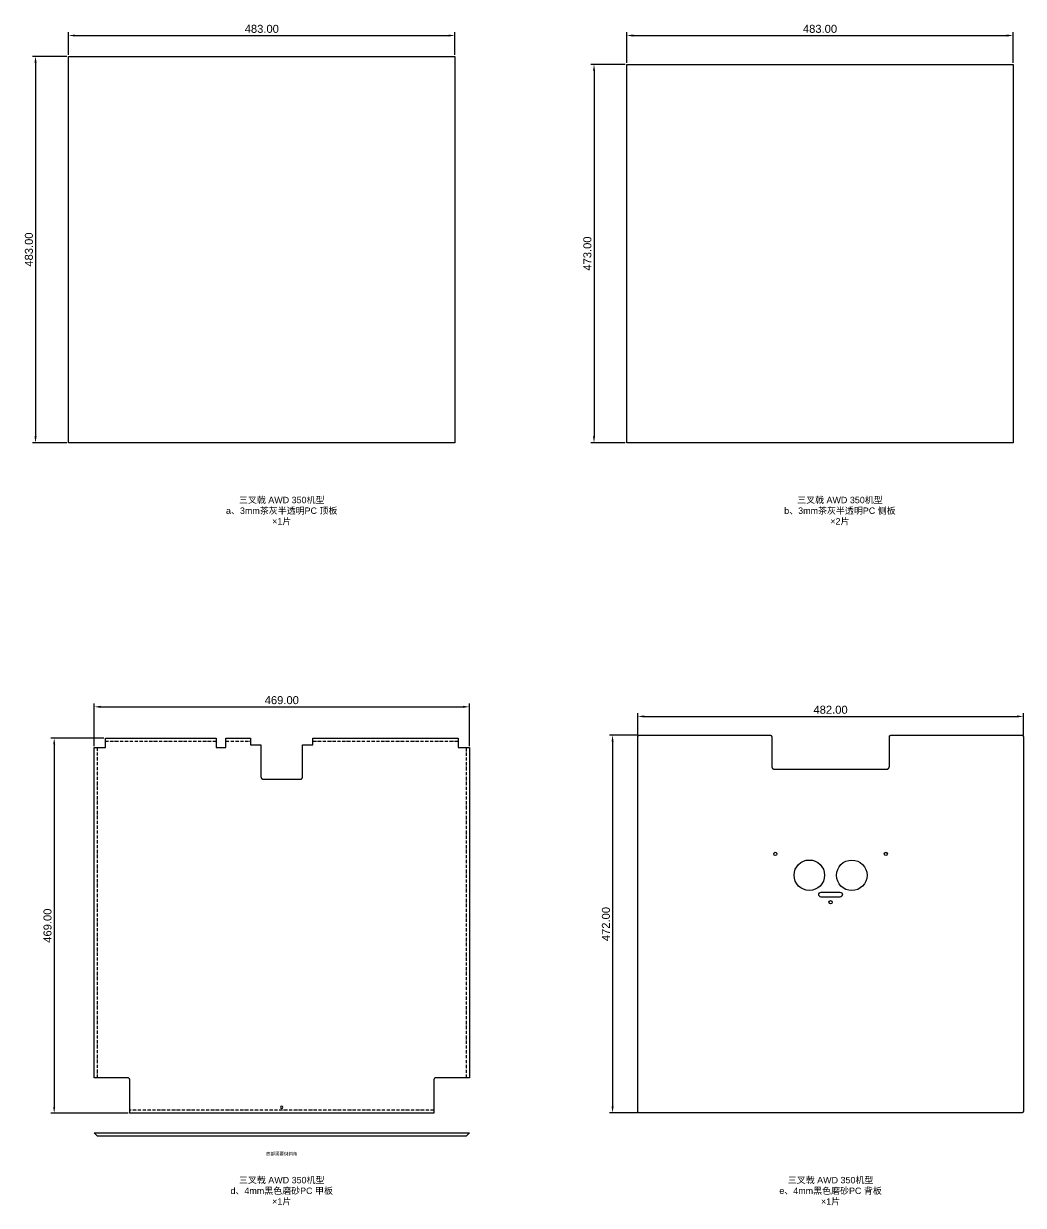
# Model space of a CAD drawing. Header units: millimetres. Extents: x 1352 to 3323, y -995 to 482.
# Drawn here: x 1352 to 2602, y -995 to 482 of the extents above; entities that cross this region are included whole.
import ezdxf

# ---------------------------------------------------------------- set-up
doc = ezdxf.new("R2010")
doc.units = ezdxf.units.MM
doc.header["$MEASUREMENT"] = 0
doc.linetypes.add('DashDot', pattern=[6, 4, -1, 0, -1])
doc.layers.add('¶þ¡¢Ãæ°å²¿·Ö$1.PC Ãæ°å²¿·Ö', color=7, linetype='Continuous')
doc.styles.add('Arial Regular', font='')
doc.styles.get('Arial Regular').set_extended_font_data('Arial')
doc.dimstyles.new('Ä¬ÈÏÖµ', dxfattribs={"dimscale": 4, "dimtxt": 2.5, "dimasz": 2, "dimexe": 1, "dimexo": 0.5, "dimgap": 0.8, "dimtad": 1, "dimtoh": 1, "dimzin": 1, "dimdsep": 46, "dimtxsty": 'Arial Regular', "dimcen": 0.5, "dimadec": 1, "dimazin": 1, "dimtfac": 1, "dimtdec": 4, "dimtix": 1, "dimtofl": 0, "dimtmove": 1, "dimatfit": 3, "dimfxl": 0, "dimtolj": 1, "dimtzin": 1, "dimarcsym": 0})

# ---------------------------------------------------------------- blocks, each defined once
blk = doc.blocks.new('*D1')
at = {"layer": 'Defpoints', "color": 0}
for p in [(1891.2, 467.5), (1408.2, 441.5), (1891.2, 441.5)]:
    blk.add_point(p, dxfattribs=at)
at = {"layer": '¶þ¡¢Ãæ°å²¿·Ö$1.PC Ãæ°å²¿·Ö', "color": 0, "lineweight": -2}
for p, q in [((1408.2, 443.5), (1408.2, 471.5)), ((1416.2, 467.5), (1883.2, 467.5)), ((1891.2, 443.5), (1891.2, 471.5))]:
    blk.add_line(p, q, dxfattribs=at)
at = {"layer": '¶þ¡¢Ãæ°å²¿·Ö$1.PC Ãæ°å²¿·Ö', "color": 0}
for points in [[(1416.2, 468.8), (1416.2, 466.2), (1408.2, 467.5)], [(1883.2, 466.2), (1883.2, 468.8), (1891.2, 467.5)]]:
    blk.add_solid(points, dxfattribs=at)
at = {"layer": '¶þ¡¢Ãæ°å²¿·Ö$1.PC Ãæ°å²¿·Ö', "color": 0, "insert": (1649.7, 475.8), "char_height": 10, "attachment_point": 5, "style": 'Arial Regular'}
blk.add_mtext('\\A1;483.00', dxfattribs=at)
blk = doc.blocks.new('*D2')
at = {"layer": 'Defpoints', "color": 0}
for p in [(1408.2, 441.5), (1366.9, -41.5), (1408.2, -41.5)]:
    blk.add_point(p, dxfattribs=at)
at = {"layer": '¶þ¡¢Ãæ°å²¿·Ö$1.PC Ãæ°å²¿·Ö', "color": 0, "lineweight": -2}
for p, q in [((1406.2, 441.5), (1362.9, 441.5)), ((1366.9, 433.5), (1366.9, -33.5)), ((1406.2, -41.5), (1362.9, -41.5))]:
    blk.add_line(p, q, dxfattribs=at)
at = {"layer": '¶þ¡¢Ãæ°å²¿·Ö$1.PC Ãæ°å²¿·Ö', "color": 0}
for points in [[(1368.2, 433.5), (1365.5, 433.5), (1366.9, 441.5)], [(1365.5, -33.5), (1368.2, -33.5), (1366.9, -41.5)]]:
    blk.add_solid(points, dxfattribs=at)
at = {"layer": '¶þ¡¢Ãæ°å²¿·Ö$1.PC Ãæ°å²¿·Ö', "color": 0, "insert": (1358.6, 200), "char_height": 10, "attachment_point": 5, "rotation": 90, "style": 'Arial Regular'}
blk.add_mtext('\\A1;483.00', dxfattribs=at)
blk = doc.blocks.new('*D3')
at = {"layer": 'Defpoints', "color": 0}
for p in [(2106, 431.5), (2065, -41.5), (2106, -41.5)]:
    blk.add_point(p, dxfattribs=at)
at = {"layer": '¶þ¡¢Ãæ°å²¿·Ö$1.PC Ãæ°å²¿·Ö', "color": 0, "lineweight": -2}
for p, q in [((2104, 431.5), (2061, 431.5)), ((2065, 423.5), (2065, -33.5)), ((2104, -41.5), (2061, -41.5))]:
    blk.add_line(p, q, dxfattribs=at)
at = {"layer": '¶þ¡¢Ãæ°å²¿·Ö$1.PC Ãæ°å²¿·Ö', "color": 0}
for points in [[(2066.3, 423.5), (2063.7, 423.5), (2065, 431.5)], [(2063.7, -33.5), (2066.3, -33.5), (2065, -41.5)]]:
    blk.add_solid(points, dxfattribs=at)
at = {"layer": '¶þ¡¢Ãæ°å²¿·Ö$1.PC Ãæ°å²¿·Ö', "color": 0, "insert": (2056.7, 195), "char_height": 10, "attachment_point": 5, "rotation": 90, "style": 'Arial Regular'}
blk.add_mtext('\\A1;473.00', dxfattribs=at)
blk = doc.blocks.new('*D4')
at = {"layer": 'Defpoints', "color": 0}
for p in [(2589, 467.5), (2106, 431.5), (2589, 431.5)]:
    blk.add_point(p, dxfattribs=at)
at = {"layer": '¶þ¡¢Ãæ°å²¿·Ö$1.PC Ãæ°å²¿·Ö', "color": 0, "lineweight": -2}
for p, q in [((2106, 433.5), (2106, 471.5)), ((2114, 467.5), (2581, 467.5)), ((2589, 433.5), (2589, 471.5))]:
    blk.add_line(p, q, dxfattribs=at)
at = {"layer": '¶þ¡¢Ãæ°å²¿·Ö$1.PC Ãæ°å²¿·Ö', "color": 0}
for points in [[(2114, 468.8), (2114, 466.2), (2106, 467.5)], [(2581, 466.2), (2581, 468.8), (2589, 467.5)]]:
    blk.add_solid(points, dxfattribs=at)
at = {"layer": '¶þ¡¢Ãæ°å²¿·Ö$1.PC Ãæ°å²¿·Ö', "color": 0, "insert": (2347.5, 475.8), "char_height": 10, "attachment_point": 5, "style": 'Arial Regular'}
blk.add_mtext('\\A1;483.00', dxfattribs=at)
blk = doc.blocks.new('*D7')
at = {"layer": 'Defpoints', "color": 0}
for p in [(1454.2, -410.5), (1390.2, -879.5), (1484.7, -879.5)]:
    blk.add_point(p, dxfattribs=at)
at = {"layer": '¶þ¡¢Ãæ°å²¿·Ö$1.PC Ãæ°å²¿·Ö', "color": 0, "lineweight": -2}
for p, q in [((1452.2, -410.5), (1386.2, -410.5)), ((1390.2, -418.5), (1390.2, -871.5)), ((1482.7, -879.5), (1386.2, -879.5))]:
    blk.add_line(p, q, dxfattribs=at)
at = {"layer": '¶þ¡¢Ãæ°å²¿·Ö$1.PC Ãæ°å²¿·Ö', "color": 0}
for points in [[(1391.5, -418.5), (1388.9, -418.5), (1390.2, -410.5)], [(1388.9, -871.5), (1391.5, -871.5), (1390.2, -879.5)]]:
    blk.add_solid(points, dxfattribs=at)
at = {"layer": '¶þ¡¢Ãæ°å²¿·Ö$1.PC Ãæ°å²¿·Ö', "color": 0, "insert": (1381.9, -645), "char_height": 10, "attachment_point": 5, "rotation": 90, "style": 'Arial Regular'}
blk.add_mtext('\\A1;469.00', dxfattribs=at)
blk = doc.blocks.new('*D8')
at = {"layer": 'Defpoints', "color": 0}
for p in [(1909.2, -371.5), (1440.2, -422.5), (1909.2, -422.5)]:
    blk.add_point(p, dxfattribs=at)
at = {"layer": '¶þ¡¢Ãæ°å²¿·Ö$1.PC Ãæ°å²¿·Ö', "color": 0, "lineweight": -2}
for p, q in [((1440.2, -420.5), (1440.2, -367.5)), ((1909.2, -420.5), (1909.2, -367.5)), ((1448.2, -371.5), (1901.2, -371.5))]:
    blk.add_line(p, q, dxfattribs=at)
at = {"layer": '¶þ¡¢Ãæ°å²¿·Ö$1.PC Ãæ°å²¿·Ö', "color": 0}
for points in [[(1448.2, -370.2), (1448.2, -372.8), (1440.2, -371.5)], [(1901.2, -372.8), (1901.2, -370.2), (1909.2, -371.5)]]:
    blk.add_solid(points, dxfattribs=at)
at = {"layer": '¶þ¡¢Ãæ°å²¿·Ö$1.PC Ãæ°å²¿·Ö', "color": 0, "insert": (1674.7, -363.2), "char_height": 10, "attachment_point": 5, "style": 'Arial Regular'}
blk.add_mtext('\\A1;469.00', dxfattribs=at)
blk = doc.blocks.new('*D9')
at = {"layer": 'Defpoints', "color": 0}
for p in [(2121.7, -407), (2088.2, -879), (2121.7, -879)]:
    blk.add_point(p, dxfattribs=at)
at = {"layer": '¶þ¡¢Ãæ°å²¿·Ö$1.PC Ãæ°å²¿·Ö', "color": 0, "lineweight": -2}
for p, q in [((2119.7, -407), (2084.2, -407)), ((2088.2, -415), (2088.2, -871)), ((2119.7, -879), (2084.2, -879))]:
    blk.add_line(p, q, dxfattribs=at)
at = {"layer": '¶þ¡¢Ãæ°å²¿·Ö$1.PC Ãæ°å²¿·Ö', "color": 0}
for points in [[(2089.5, -415), (2086.9, -415), (2088.2, -407)], [(2086.9, -871), (2089.5, -871), (2088.2, -879)]]:
    blk.add_solid(points, dxfattribs=at)
at = {"layer": '¶þ¡¢Ãæ°å²¿·Ö$1.PC Ãæ°å²¿·Ö', "color": 0, "insert": (2079.9, -643), "char_height": 10, "attachment_point": 5, "rotation": 90, "style": 'Arial Regular'}
blk.add_mtext('\\A1;472.00', dxfattribs=at)
blk = doc.blocks.new('*D10')
at = {"layer": 'Defpoints', "color": 0}
for p in [(2601.7, -383.5), (2119.7, -409), (2601.7, -409)]:
    blk.add_point(p, dxfattribs=at)
at = {"layer": '¶þ¡¢Ãæ°å²¿·Ö$1.PC Ãæ°å²¿·Ö', "color": 0, "lineweight": -2}
for p, q in [((2119.7, -407), (2119.7, -379.5)), ((2127.7, -383.5), (2593.7, -383.5)), ((2601.7, -407), (2601.7, -379.5))]:
    blk.add_line(p, q, dxfattribs=at)
at = {"layer": '¶þ¡¢Ãæ°å²¿·Ö$1.PC Ãæ°å²¿·Ö', "color": 0}
for points in [[(2127.7, -382.2), (2127.7, -384.8), (2119.7, -383.5)], [(2593.7, -384.8), (2593.7, -382.2), (2601.7, -383.5)]]:
    blk.add_solid(points, dxfattribs=at)
at = {"layer": '¶þ¡¢Ãæ°å²¿·Ö$1.PC Ãæ°å²¿·Ö', "color": 0, "insert": (2360.7, -375.2), "char_height": 10, "attachment_point": 5, "style": 'Arial Regular'}
blk.add_mtext('\\A1;482.00', dxfattribs=at)

msp = doc.modelspace()

# ---------------------------------------------------------------- linework, layer by layer
at = {"layer": '¶þ¡¢Ãæ°å²¿·Ö$1.PC Ãæ°å²¿·Ö', "color": 5}
for p, q in [((1408.206, -41.5), (1408.206, 441.5)), ((1408.206, 441.5), (1891.206, 441.5)), ((1891.206, 441.5), (1891.206, -41.5)), ((2106.009, -41.5), (2106.009, 431.5)), ((2106.009, 431.5), (2589.009, 431.5)), ((2589.009, 431.5), (2589.009, -41.5)), ((1891.206, -41.5), (1408.206, -41.5)), ((2589.009, -41.5), (2106.009, -41.5)), ((1454.205, -422.5), (1454.205, -410.5)), ((1454.205, -410.5), (1592.705, -410.5)), ((1592.705, -410.5), (1592.705, -422.5)), ((1604.705, -422.5), (1604.705, -410.5)), ((1604.705, -410.5), (1635.705, -410.5)), ((1635.705, -410.5), (1635.705, -419)), ((1713.705, -419), (1713.705, -410.5)), ((1713.705, -410.5), (1895.205, -410.5)), ((1895.205, -410.5), (1895.205, -422.5)), ((2119.705, -409), (2119.707, -408.932)), ((2119.705, -877), (2119.705, -409)), ((2119.707, -408.932), (2119.71, -408.864)), ((2119.71, -408.864), (2119.716, -408.795)), ((2119.716, -408.795), (2119.724, -408.728)), ((2119.724, -408.728), (2119.735, -408.66)), ((2119.735, -408.66), (2119.747, -408.593)), ((2119.747, -408.593), (2119.762, -408.526)), ((2119.762, -408.526), (2119.78, -408.46)), ((2119.78, -408.46), (2119.799, -408.395)), ((2119.799, -408.395), (2119.821, -408.33)), ((2119.821, -408.33), (2119.845, -408.266)), ((2119.845, -408.266), (2119.871, -408.203)), ((2119.871, -408.203), (2119.899, -408.141)), ((2119.899, -408.141), (2119.93, -408.08)), ((2119.93, -408.08), (2119.962, -408.02)), ((2119.962, -408.02), (2119.997, -407.961)), ((2119.997, -407.961), (2120.033, -407.903)), ((2120.033, -407.903), (2120.072, -407.847)), ((2120.072, -407.847), (2120.112, -407.792)), ((2120.112, -407.792), (2120.154, -407.738)), ((2120.154, -407.738), (2120.198, -407.686)), ((2120.198, -407.686), (2120.244, -407.635)), ((2120.244, -407.635), (2120.291, -407.586)), ((2120.291, -407.586), (2120.34, -407.538)), ((2120.34, -407.538), (2120.391, -407.493)), ((2120.391, -407.493), (2120.443, -407.449)), ((2120.443, -407.449), (2120.497, -407.406)), ((2120.497, -407.406), (2120.552, -407.366)), ((2120.552, -407.366), (2120.609, -407.328)), ((2120.609, -407.328), (2120.666, -407.291)), ((2120.666, -407.291), (2120.725, -407.257)), ((2120.725, -407.257), (2120.785, -407.224)), ((2120.785, -407.224), (2120.847, -407.194)), ((2120.847, -407.194), (2120.909, -407.166)), ((2120.909, -407.166), (2120.972, -407.139)), ((2120.972, -407.139), (2121.036, -407.115)), ((2121.036, -407.115), (2121.1, -407.094)), ((2121.1, -407.094), (2121.166, -407.074)), ((2121.166, -407.074), (2121.232, -407.057)), ((2121.232, -407.057), (2121.299, -407.042)), ((2121.299, -407.042), (2121.366, -407.029)), ((2121.366, -407.029), (2121.433, -407.019)), ((2121.433, -407.019), (2121.501, -407.01)), ((2121.501, -407.01), (2121.569, -407.005)), ((2121.569, -407.005), (2121.637, -407.001)), ((2121.637, -407.001), (2121.705, -407)), ((2121.705, -407), (2285.183, -407)), ((2285.183, -407), (2285.251, -407.001)), ((2285.251, -407.001), (2285.319, -407.005)), ((2285.319, -407.005), (2285.387, -407.01)), ((2285.387, -407.01), (2285.455, -407.019)), ((2285.455, -407.019), (2285.522, -407.029)), ((2285.522, -407.029), (2285.589, -407.042)), ((2285.589, -407.042), (2285.656, -407.057)), ((2285.656, -407.057), (2285.722, -407.074)), ((2285.722, -407.074), (2285.788, -407.094)), ((2285.788, -407.094), (2285.852, -407.115)), ((2285.852, -407.115), (2285.916, -407.139)), ((2285.916, -407.139), (2285.979, -407.166)), ((2285.979, -407.166), (2286.041, -407.194)), ((2286.041, -407.194), (2286.103, -407.224)), ((2286.103, -407.224), (2286.163, -407.257)), ((2286.163, -407.257), (2286.222, -407.291)), ((2286.222, -407.291), (2286.279, -407.328)), ((2286.279, -407.328), (2286.336, -407.366)), ((2286.336, -407.366), (2286.391, -407.406)), ((2286.391, -407.406), (2286.445, -407.449)), ((2286.445, -407.449), (2286.497, -407.493)), ((2286.497, -407.493), (2286.548, -407.538)), ((2286.548, -407.538), (2286.597, -407.586)), ((2286.597, -407.586), (2286.644, -407.635)), ((2286.644, -407.635), (2286.69, -407.686)), ((2286.69, -407.686), (2286.734, -407.738)), ((2286.734, -407.738), (2286.776, -407.792)), ((2286.776, -407.792), (2286.816, -407.847)), ((2286.816, -407.847), (2286.855, -407.903)), ((2286.855, -407.903), (2286.891, -407.961)), ((2286.891, -407.961), (2286.926, -408.02)), ((2286.926, -408.02), (2286.958, -408.08)), ((2286.958, -408.08), (2286.989, -408.141)), ((2286.989, -408.141), (2287.017, -408.203)), ((2287.017, -408.203), (2287.043, -408.266)), ((2287.043, -408.266), (2287.067, -408.33)), ((2287.067, -408.33), (2287.089, -408.395)), ((2287.089, -408.395), (2287.108, -408.46)), ((2287.108, -408.46), (2287.126, -408.526)), ((2287.126, -408.526), (2287.141, -408.593)), ((2287.141, -408.593), (2287.153, -408.66)), ((2287.153, -408.66), (2287.164, -408.728)), ((2287.164, -408.728), (2287.172, -408.795)), ((2287.172, -408.795), (2287.178, -408.864)), ((2287.178, -408.864), (2287.181, -408.932)), ((2287.181, -408.932), (2287.183, -409)), ((2287.183, -409), (2287.183, -446)), ((2434.183, -409), (2434.184, -408.932)), ((2434.183, -446), (2434.183, -409)), ((2434.184, -408.932), (2434.187, -408.864)), ((2434.187, -408.864), (2434.193, -408.795)), ((2434.193, -408.795), (2434.201, -408.728)), ((2434.201, -408.728), (2434.212, -408.66)), ((2434.212, -408.66), (2434.224, -408.593)), ((2434.224, -408.593), (2434.239, -408.526)), ((2434.239, -408.526), (2434.257, -408.46)), ((2434.257, -408.46), (2434.276, -408.395)), ((2434.276, -408.395), (2434.298, -408.33)), ((2434.298, -408.33), (2434.322, -408.266)), ((2434.322, -408.266), (2434.348, -408.203)), ((2434.348, -408.203), (2434.376, -408.141)), ((2434.376, -408.141), (2434.407, -408.08)), ((2434.407, -408.08), (2434.439, -408.02)), ((2434.439, -408.02), (2434.474, -407.961)), ((2434.474, -407.961), (2434.51, -407.903)), ((2434.51, -407.903), (2434.549, -407.847)), ((2434.549, -407.847), (2434.589, -407.792)), ((2434.589, -407.792), (2434.631, -407.738)), ((2434.631, -407.738), (2434.675, -407.686)), ((2434.675, -407.686), (2434.721, -407.635)), ((2434.721, -407.635), (2434.768, -407.586)), ((2434.768, -407.586), (2434.817, -407.538)), ((2434.817, -407.538), (2434.868, -407.493)), ((2434.868, -407.493), (2434.92, -407.449)), ((2434.92, -407.449), (2434.974, -407.406)), ((2434.974, -407.406), (2435.029, -407.366)), ((2435.029, -407.366), (2435.086, -407.328)), ((2435.086, -407.328), (2435.143, -407.291)), ((2435.143, -407.291), (2435.202, -407.257)), ((2435.202, -407.257), (2435.262, -407.224)), ((2435.262, -407.224), (2435.324, -407.194)), ((2435.324, -407.194), (2435.386, -407.166)), ((2435.386, -407.166), (2435.449, -407.139)), ((2435.449, -407.139), (2435.513, -407.115)), ((2435.513, -407.115), (2435.577, -407.094)), ((2435.577, -407.094), (2435.643, -407.074)), ((2435.643, -407.074), (2435.709, -407.057)), ((2435.709, -407.057), (2435.776, -407.042)), ((2435.776, -407.042), (2435.843, -407.029)), ((2435.843, -407.029), (2435.91, -407.019)), ((2435.91, -407.019), (2435.978, -407.01)), ((2435.978, -407.01), (2436.046, -407.005)), ((2436.046, -407.005), (2436.114, -407.001)), ((2436.114, -407.001), (2436.183, -407)), ((2436.183, -407), (2599.705, -407)), ((2599.705, -407), (2599.774, -407.001)), ((2599.774, -407.001), (2599.842, -407.005)), ((2599.842, -407.005), (2599.91, -407.01)), ((2599.91, -407.01), (2599.978, -407.019)), ((2599.978, -407.019), (2600.045, -407.029)), ((2600.045, -407.029), (2600.112, -407.042)), ((2600.112, -407.042), (2600.179, -407.057)), ((2600.179, -407.057), (2600.245, -407.074)), ((2600.245, -407.074), (2600.31, -407.094)), ((2600.31, -407.094), (2600.375, -407.115)), ((2600.375, -407.115), (2600.439, -407.139)), ((2600.439, -407.139), (2600.502, -407.166)), ((2600.502, -407.166), (2600.564, -407.194)), ((2600.564, -407.194), (2600.626, -407.224)), ((2600.626, -407.224), (2600.686, -407.257)), ((2600.686, -407.257), (2600.745, -407.291)), ((2600.745, -407.291), (2600.802, -407.328)), ((2600.802, -407.328), (2600.859, -407.366)), ((2600.859, -407.366), (2600.914, -407.406)), ((2600.914, -407.406), (2600.968, -407.449)), ((2600.968, -407.449), (2601.02, -407.493)), ((2601.02, -407.493), (2601.071, -407.538)), ((2601.071, -407.538), (2601.12, -407.586)), ((2601.12, -407.586), (2601.167, -407.635)), ((2601.167, -407.635), (2601.213, -407.686)), ((2601.213, -407.686), (2601.257, -407.738)), ((2601.257, -407.738), (2601.299, -407.792)), ((2601.299, -407.792), (2601.339, -407.847)), ((2601.339, -407.847), (2601.378, -407.903)), ((2601.378, -407.903), (2601.414, -407.961)), ((2601.414, -407.961), (2601.449, -408.02)), ((2601.449, -408.02), (2601.481, -408.08)), ((2601.481, -408.08), (2601.512, -408.141)), ((2601.512, -408.141), (2601.54, -408.203)), ((2601.54, -408.203), (2601.566, -408.266)), ((2601.566, -408.266), (2601.59, -408.33)), ((2601.59, -408.33), (2601.612, -408.395)), ((2601.612, -408.395), (2601.631, -408.46)), ((2601.631, -408.46), (2601.649, -408.526)), ((2601.649, -408.526), (2601.664, -408.593)), ((2601.664, -408.593), (2601.676, -408.66)), ((2601.676, -408.66), (2601.687, -408.728)), ((2601.687, -408.728), (2601.695, -408.795)), ((2601.695, -408.795), (2601.701, -408.864)), ((2601.701, -408.864), (2601.704, -408.932)), ((2601.704, -408.932), (2601.705, -409)), ((2601.705, -409), (2601.705, -877)), ((1440.205, -835), (1440.205, -422.5)), ((1440.205, -422.5), (1454.205, -422.5)), ((1592.705, -422.5), (1604.705, -422.5)), ((1635.705, -419), (1648.705, -419)), ((1648.705, -419), (1648.705, -459)), ((1700.705, -459), (1700.705, -419)), ((1700.705, -419), (1713.705, -419)), ((1895.205, -422.5), (1909.205, -422.5)), ((1909.205, -422.5), (1909.205, -835)), ((2287.183, -446), (2287.185, -446.119)), ((2287.185, -446.119), (2287.191, -446.239)), ((2287.191, -446.239), (2287.201, -446.358)), ((2287.201, -446.358), (2287.215, -446.477)), ((2287.215, -446.477), (2287.233, -446.595)), ((2287.233, -446.595), (2287.256, -446.712)), ((2287.256, -446.712), (2287.282, -446.829)), ((2287.282, -446.829), (2287.312, -446.944)), ((2287.312, -446.944), (2287.347, -447.059)), ((2287.347, -447.059), (2287.385, -447.172)), ((2287.385, -447.172), (2287.427, -447.284)), ((2287.427, -447.284), (2287.472, -447.394)), ((2287.472, -447.394), (2287.522, -447.503)), ((2287.522, -447.503), (2287.575, -447.61)), ((2287.575, -447.61), (2287.632, -447.715)), ((2287.632, -447.715), (2287.692, -447.819)), ((2287.692, -447.819), (2287.756, -447.92)), ((2287.756, -447.92), (2287.823, -448.018)), ((2287.823, -448.018), (2287.894, -448.115)), ((2287.894, -448.115), (2287.968, -448.209)), ((2287.968, -448.209), (2288.045, -448.3)), ((2288.045, -448.3), (2288.125, -448.389)), ((2288.125, -448.389), (2288.208, -448.475)), ((2288.208, -448.475), (2288.294, -448.558)), ((2288.294, -448.558), (2288.382, -448.638)), ((2288.382, -448.638), (2288.474, -448.715)), ((2288.474, -448.715), (2288.568, -448.789)), ((2288.568, -448.789), (2288.664, -448.859)), ((2288.664, -448.859), (2288.763, -448.927)), ((2288.763, -448.927), (2288.864, -448.99)), ((2288.864, -448.99), (2288.967, -449.051)), ((2288.967, -449.051), (2289.072, -449.108)), ((2289.072, -449.108), (2289.179, -449.161)), ((2289.179, -449.161), (2289.288, -449.21)), ((2289.288, -449.21), (2289.399, -449.256)), ((2289.399, -449.256), (2289.51, -449.298)), ((2289.51, -449.298), (2289.624, -449.336)), ((2289.624, -449.336), (2289.738, -449.37)), ((2289.738, -449.37), (2289.854, -449.4)), ((2289.854, -449.4), (2289.97, -449.427)), ((2289.97, -449.427), (2290.088, -449.449)), ((2290.088, -449.449), (2290.206, -449.467)), ((2290.206, -449.467), (2290.325, -449.482)), ((2290.325, -449.482), (2290.444, -449.492)), ((2290.444, -449.492), (2290.563, -449.498)), ((2290.563, -449.498), (2290.683, -449.5)), ((2290.683, -449.5), (2430.683, -449.5)), ((2430.683, -449.5), (2430.802, -449.498)), ((2430.802, -449.498), (2430.921, -449.492)), ((2430.921, -449.492), (2431.04, -449.482)), ((2431.04, -449.482), (2431.159, -449.467)), ((2431.159, -449.467), (2431.277, -449.449)), ((2431.277, -449.449), (2431.395, -449.427)), ((2431.395, -449.427), (2431.511, -449.4)), ((2431.511, -449.4), (2431.627, -449.37)), ((2431.627, -449.37), (2431.741, -449.336)), ((2431.741, -449.336), (2431.855, -449.298)), ((2431.855, -449.298), (2431.967, -449.256)), ((2431.967, -449.256), (2432.077, -449.21)), ((2432.077, -449.21), (2432.186, -449.161)), ((2432.186, -449.161), (2432.293, -449.108)), ((2432.293, -449.108), (2432.398, -449.051)), ((2432.398, -449.051), (2432.501, -448.99)), ((2432.501, -448.99), (2432.602, -448.927)), ((2432.602, -448.927), (2432.701, -448.859)), ((2432.701, -448.859), (2432.797, -448.789)), ((2432.797, -448.789), (2432.891, -448.715)), ((2432.891, -448.715), (2432.983, -448.638)), ((2432.983, -448.638), (2433.071, -448.558)), ((2433.071, -448.558), (2433.157, -448.475)), ((2433.157, -448.475), (2433.24, -448.389)), ((2433.24, -448.389), (2433.321, -448.3)), ((2433.321, -448.3), (2433.398, -448.209)), ((2433.398, -448.209), (2433.471, -448.115)), ((2433.471, -448.115), (2433.542, -448.018)), ((2433.542, -448.018), (2433.609, -447.92)), ((2433.609, -447.92), (2433.673, -447.819)), ((2433.673, -447.819), (2433.733, -447.715)), ((2433.733, -447.715), (2433.79, -447.61)), ((2433.79, -447.61), (2433.843, -447.503)), ((2433.843, -447.503), (2433.893, -447.394)), ((2433.893, -447.394), (2433.938, -447.284)), ((2433.938, -447.284), (2433.98, -447.172)), ((2433.98, -447.172), (2434.019, -447.059)), ((2434.019, -447.059), (2434.053, -446.944)), ((2434.053, -446.944), (2434.083, -446.829)), ((2434.083, -446.829), (2434.109, -446.712)), ((2434.109, -446.712), (2434.132, -446.595)), ((2434.132, -446.595), (2434.15, -446.477)), ((2434.15, -446.477), (2434.164, -446.358)), ((2434.164, -446.358), (2434.174, -446.239)), ((2434.174, -446.239), (2434.18, -446.119)), ((2434.18, -446.119), (2434.183, -446)), ((1648.705, -459), (1648.707, -459.102)), ((1648.707, -459.102), (1648.712, -459.205)), ((1648.712, -459.205), (1648.721, -459.307)), ((1648.721, -459.307), (1648.733, -459.408)), ((1648.733, -459.408), (1648.749, -459.51)), ((1648.749, -459.51), (1648.768, -459.61)), ((1648.768, -459.61), (1648.791, -459.71)), ((1648.791, -459.71), (1648.817, -459.809)), ((1648.817, -459.809), (1648.846, -459.908)), ((1648.846, -459.908), (1648.879, -460.005)), ((1648.879, -460.005), (1648.915, -460.101)), ((1648.915, -460.101), (1648.954, -460.195)), ((1648.954, -460.195), (1648.996, -460.288)), ((1648.996, -460.288), (1649.042, -460.38)), ((1649.042, -460.38), (1649.09, -460.47)), ((1649.09, -460.47), (1649.142, -460.559)), ((1649.142, -460.559), (1649.197, -460.645)), ((1649.197, -460.645), (1649.255, -460.73)), ((1649.255, -460.73), (1649.315, -460.813)), ((1649.315, -460.813), (1649.378, -460.893)), ((1649.378, -460.893), (1649.444, -460.972)), ((1649.444, -460.972), (1649.513, -461.048)), ((1649.513, -461.048), (1649.584, -461.121)), ((1649.584, -461.121), (1649.658, -461.193)), ((1649.658, -461.193), (1649.734, -461.261)), ((1649.734, -461.261), (1649.812, -461.327)), ((1649.812, -461.327), (1649.893, -461.39)), ((1649.893, -461.39), (1649.975, -461.451)), ((1649.975, -461.451), (1650.06, -461.509)), ((1650.06, -461.509), (1650.147, -461.563)), ((1650.147, -461.563), (1650.235, -461.615)), ((1650.235, -461.615), (1650.325, -461.664)), ((1650.325, -461.664), (1650.417, -461.709)), ((1650.417, -461.709), (1650.51, -461.752)), ((1650.51, -461.752), (1650.605, -461.791)), ((1650.605, -461.791), (1650.701, -461.827)), ((1650.701, -461.827), (1650.798, -461.859)), ((1650.798, -461.859), (1650.896, -461.889)), ((1650.896, -461.889), (1650.995, -461.915)), ((1650.995, -461.915), (1651.095, -461.937)), ((1651.095, -461.937), (1651.196, -461.956)), ((1651.196, -461.956), (1651.297, -461.972)), ((1651.297, -461.972), (1651.399, -461.984)), ((1651.399, -461.984), (1651.501, -461.993)), ((1651.501, -461.993), (1651.603, -461.998)), ((1651.603, -461.998), (1651.705, -462)), ((1651.705, -462), (1697.705, -462)), ((1697.705, -462), (1697.808, -461.998)), ((1697.808, -461.998), (1697.91, -461.993)), ((1697.91, -461.993), (1698.012, -461.984)), ((1698.012, -461.984), (1698.114, -461.972)), ((1698.114, -461.972), (1698.215, -461.956)), ((1698.215, -461.956), (1698.316, -461.937)), ((1698.316, -461.937), (1698.416, -461.915)), ((1698.416, -461.915), (1698.515, -461.889)), ((1698.515, -461.889), (1698.613, -461.859)), ((1698.613, -461.859), (1698.71, -461.827)), ((1698.71, -461.827), (1698.806, -461.791)), ((1698.806, -461.791), (1698.901, -461.752)), ((1698.901, -461.752), (1698.994, -461.709)), ((1698.994, -461.709), (1699.086, -461.664)), ((1699.086, -461.664), (1699.176, -461.615)), ((1699.176, -461.615), (1699.264, -461.563)), ((1699.264, -461.563), (1699.351, -461.509)), ((1699.351, -461.509), (1699.436, -461.451)), ((1699.436, -461.451), (1699.518, -461.39)), ((1699.518, -461.39), (1699.599, -461.327)), ((1699.599, -461.327), (1699.677, -461.261)), ((1699.677, -461.261), (1699.753, -461.193)), ((1699.753, -461.193), (1699.827, -461.121)), ((1699.827, -461.121), (1699.898, -461.048)), ((1699.898, -461.048), (1699.967, -460.972)), ((1699.967, -460.972), (1700.033, -460.893)), ((1700.033, -460.893), (1700.096, -460.813)), ((1700.096, -460.813), (1700.156, -460.73)), ((1700.156, -460.73), (1700.214, -460.645)), ((1700.214, -460.645), (1700.269, -460.559)), ((1700.269, -460.559), (1700.32, -460.47)), ((1700.32, -460.47), (1700.369, -460.38)), ((1700.369, -460.38), (1700.415, -460.288)), ((1700.415, -460.288), (1700.457, -460.195)), ((1700.457, -460.195), (1700.496, -460.101)), ((1700.496, -460.101), (1700.532, -460.005)), ((1700.532, -460.005), (1700.565, -459.908)), ((1700.565, -459.908), (1700.594, -459.809)), ((1700.594, -459.809), (1700.62, -459.71)), ((1700.62, -459.71), (1700.643, -459.61)), ((1700.643, -459.61), (1700.662, -459.51)), ((1700.662, -459.51), (1700.678, -459.408)), ((1700.678, -459.408), (1700.69, -459.307)), ((1700.69, -459.307), (1700.698, -459.205)), ((1700.698, -459.205), (1700.704, -459.102)), ((1700.704, -459.102), (1700.705, -459)), ((2348.884, -603.201), (2372.481, -603.201)), ((2372.481, -609.201), (2348.884, -609.201)), ((1481.705, -835), (1440.205, -835)), ((1481.808, -835.002), (1481.705, -835)), ((1481.91, -835.007), (1481.808, -835.002)), ((1482.012, -835.016), (1481.91, -835.007)), ((1482.114, -835.028), (1482.012, -835.016)), ((1482.215, -835.044), (1482.114, -835.028)), ((1482.316, -835.063), (1482.215, -835.044)), ((1482.416, -835.085), (1482.316, -835.063)), ((1482.515, -835.111), (1482.416, -835.085)), ((1482.613, -835.141), (1482.515, -835.111)), ((1482.71, -835.173), (1482.613, -835.141)), ((1482.806, -835.209), (1482.71, -835.173)), ((1482.901, -835.248), (1482.806, -835.209)), ((1482.994, -835.291), (1482.901, -835.248)), ((1483.086, -835.336), (1482.994, -835.291)), ((1483.176, -835.385), (1483.086, -835.336)), ((1483.264, -835.437), (1483.176, -835.385)), ((1483.351, -835.491), (1483.264, -835.437)), ((1483.436, -835.549), (1483.351, -835.491)), ((1483.518, -835.61), (1483.436, -835.549)), ((1483.599, -835.673), (1483.518, -835.61)), ((1483.677, -835.739), (1483.599, -835.673)), ((1483.753, -835.807), (1483.677, -835.739)), ((1483.827, -835.879), (1483.753, -835.807)), ((1483.898, -835.952), (1483.827, -835.879)), ((1483.967, -836.028), (1483.898, -835.952)), ((1484.033, -836.107), (1483.967, -836.028)), ((1484.096, -836.187), (1484.033, -836.107)), ((1484.156, -836.27), (1484.096, -836.187)), ((1484.214, -836.355), (1484.156, -836.27)), ((1484.269, -836.441), (1484.214, -836.355)), ((1484.32, -836.53), (1484.269, -836.441)), ((1484.369, -836.62), (1484.32, -836.53)), ((1484.415, -836.712), (1484.369, -836.62)), ((1484.457, -836.805), (1484.415, -836.712)), ((1484.496, -836.899), (1484.457, -836.805)), ((1484.532, -836.995), (1484.496, -836.899)), ((1484.565, -837.092), (1484.532, -836.995)), ((1484.594, -837.191), (1484.565, -837.092)), ((1484.62, -837.29), (1484.594, -837.191)), ((1484.643, -837.39), (1484.62, -837.29)), ((1484.662, -837.49), (1484.643, -837.39)), ((1484.678, -837.592), (1484.662, -837.49)), ((1484.69, -837.693), (1484.678, -837.592)), ((1484.698, -837.795), (1484.69, -837.693)), ((1484.704, -837.898), (1484.698, -837.795)), ((1484.705, -838), (1484.704, -837.898)), ((1484.705, -879.5), (1484.705, -838)), ((1864.707, -837.898), (1864.705, -838)), ((1864.705, -838), (1864.705, -879.5)), ((1864.712, -837.795), (1864.707, -837.898)), ((1864.721, -837.693), (1864.712, -837.795)), ((1864.733, -837.592), (1864.721, -837.693)), ((1864.749, -837.49), (1864.733, -837.592)), ((1864.768, -837.39), (1864.749, -837.49)), ((1864.791, -837.29), (1864.768, -837.39)), ((1864.817, -837.191), (1864.791, -837.29)), ((1864.846, -837.092), (1864.817, -837.191)), ((1864.879, -836.995), (1864.846, -837.092)), ((1864.915, -836.899), (1864.879, -836.995)), ((1864.954, -836.805), (1864.915, -836.899)), ((1864.996, -836.712), (1864.954, -836.805)), ((1865.042, -836.62), (1864.996, -836.712)), ((1865.09, -836.53), (1865.042, -836.62)), ((1865.142, -836.441), (1865.09, -836.53)), ((1865.197, -836.355), (1865.142, -836.441)), ((1865.255, -836.27), (1865.197, -836.355)), ((1865.315, -836.187), (1865.255, -836.27)), ((1865.378, -836.107), (1865.315, -836.187)), ((1865.444, -836.028), (1865.378, -836.107)), ((1865.513, -835.952), (1865.444, -836.028)), ((1865.584, -835.879), (1865.513, -835.952)), ((1865.658, -835.807), (1865.584, -835.879)), ((1865.734, -835.739), (1865.658, -835.807)), ((1865.812, -835.673), (1865.734, -835.739)), ((1865.893, -835.61), (1865.812, -835.673)), ((1865.975, -835.549), (1865.893, -835.61)), ((1866.06, -835.491), (1865.975, -835.549)), ((1866.147, -835.437), (1866.06, -835.491)), ((1866.235, -835.385), (1866.147, -835.437)), ((1866.325, -835.336), (1866.235, -835.385)), ((1866.417, -835.291), (1866.325, -835.336)), ((1866.51, -835.248), (1866.417, -835.291)), ((1866.605, -835.209), (1866.51, -835.248)), ((1866.701, -835.173), (1866.605, -835.209)), ((1866.798, -835.141), (1866.701, -835.173)), ((1866.896, -835.111), (1866.798, -835.141)), ((1866.995, -835.085), (1866.896, -835.111)), ((1867.095, -835.063), (1866.995, -835.085)), ((1867.196, -835.044), (1867.095, -835.063)), ((1867.297, -835.028), (1867.196, -835.044)), ((1867.399, -835.016), (1867.297, -835.028)), ((1867.501, -835.007), (1867.399, -835.016)), ((1867.603, -835.002), (1867.501, -835.007)), ((1867.705, -835), (1867.603, -835.002)), ((1909.205, -835), (1867.705, -835)), ((1864.705, -879.5), (1484.705, -879.5)), ((2119.707, -877.068), (2119.705, -877)), ((2119.71, -877.136), (2119.707, -877.068)), ((2119.716, -877.205), (2119.71, -877.136)), ((2119.724, -877.272), (2119.716, -877.205)), ((2119.735, -877.34), (2119.724, -877.272)), ((2119.747, -877.407), (2119.735, -877.34)), ((2119.762, -877.474), (2119.747, -877.407)), ((2119.78, -877.54), (2119.762, -877.474)), ((2119.799, -877.605), (2119.78, -877.54)), ((2119.821, -877.67), (2119.799, -877.605)), ((2119.845, -877.734), (2119.821, -877.67)), ((2119.871, -877.797), (2119.845, -877.734)), ((2119.899, -877.859), (2119.871, -877.797)), ((2119.93, -877.92), (2119.899, -877.859)), ((2119.962, -877.98), (2119.93, -877.92)), ((2119.997, -878.039), (2119.962, -877.98)), ((2120.033, -878.097), (2119.997, -878.039)), ((2120.072, -878.153), (2120.033, -878.097)), ((2120.112, -878.208), (2120.072, -878.153)), ((2120.154, -878.262), (2120.112, -878.208)), ((2120.198, -878.314), (2120.154, -878.262)), ((2120.244, -878.365), (2120.198, -878.314)), ((2120.291, -878.414), (2120.244, -878.365)), ((2120.34, -878.462), (2120.291, -878.414)), ((2120.391, -878.507), (2120.34, -878.462)), ((2120.443, -878.551), (2120.391, -878.507)), ((2120.497, -878.594), (2120.443, -878.551)), ((2120.552, -878.634), (2120.497, -878.594)), ((2120.609, -878.672), (2120.552, -878.634)), ((2120.666, -878.709), (2120.609, -878.672)), ((2120.725, -878.743), (2120.666, -878.709)), ((2120.785, -878.776), (2120.725, -878.743)), ((2120.847, -878.806), (2120.785, -878.776)), ((2120.909, -878.834), (2120.847, -878.806)), ((2120.972, -878.861), (2120.909, -878.834)), ((2121.036, -878.885), (2120.972, -878.861)), ((2121.1, -878.906), (2121.036, -878.885)), ((2121.166, -878.926), (2121.1, -878.906)), ((2121.232, -878.943), (2121.166, -878.926)), ((2121.299, -878.958), (2121.232, -878.943)), ((2121.366, -878.971), (2121.299, -878.958)), ((2121.433, -878.981), (2121.366, -878.971)), ((2121.501, -878.99), (2121.433, -878.981)), ((2121.569, -878.995), (2121.501, -878.99)), ((2121.637, -878.999), (2121.569, -878.995)), ((2121.705, -879), (2121.637, -878.999)), ((2599.705, -879), (2121.705, -879)), ((2599.774, -878.999), (2599.705, -879)), ((2599.842, -878.995), (2599.774, -878.999)), ((2599.91, -878.99), (2599.842, -878.995)), ((2599.978, -878.981), (2599.91, -878.99)), ((2600.045, -878.971), (2599.978, -878.981)), ((2600.112, -878.958), (2600.045, -878.971)), ((2600.179, -878.943), (2600.112, -878.958)), ((2600.245, -878.926), (2600.179, -878.943)), ((2600.31, -878.906), (2600.245, -878.926)), ((2600.375, -878.885), (2600.31, -878.906)), ((2600.439, -878.861), (2600.375, -878.885)), ((2600.502, -878.834), (2600.439, -878.861)), ((2600.564, -878.806), (2600.502, -878.834)), ((2600.626, -878.776), (2600.564, -878.806)), ((2600.686, -878.743), (2600.626, -878.776)), ((2600.745, -878.709), (2600.686, -878.743)), ((2600.802, -878.672), (2600.745, -878.709)), ((2600.859, -878.634), (2600.802, -878.672)), ((2600.914, -878.594), (2600.859, -878.634)), ((2600.968, -878.551), (2600.914, -878.594)), ((2601.02, -878.507), (2600.968, -878.551)), ((2601.071, -878.462), (2601.02, -878.507)), ((2601.12, -878.414), (2601.071, -878.462)), ((2601.167, -878.365), (2601.12, -878.414)), ((2601.213, -878.314), (2601.167, -878.365)), ((2601.257, -878.262), (2601.213, -878.314)), ((2601.299, -878.208), (2601.257, -878.262)), ((2601.339, -878.153), (2601.299, -878.208)), ((2601.378, -878.097), (2601.339, -878.153)), ((2601.414, -878.039), (2601.378, -878.097)), ((2601.449, -877.98), (2601.414, -878.039)), ((2601.481, -877.92), (2601.449, -877.98)), ((2601.512, -877.859), (2601.481, -877.92)), ((2601.54, -877.797), (2601.512, -877.859)), ((2601.566, -877.734), (2601.54, -877.797)), ((2601.59, -877.67), (2601.566, -877.734)), ((2601.612, -877.605), (2601.59, -877.67)), ((2601.631, -877.54), (2601.612, -877.605)), ((2601.649, -877.474), (2601.631, -877.54)), ((2601.664, -877.407), (2601.649, -877.474)), ((2601.676, -877.34), (2601.664, -877.407)), ((2601.687, -877.272), (2601.676, -877.34)), ((2601.695, -877.205), (2601.687, -877.272)), ((2601.701, -877.136), (2601.695, -877.205)), ((2601.704, -877.068), (2601.701, -877.136)), ((2601.705, -877), (2601.704, -877.068)), ((1440.205, -904), (1909.205, -904)), ((1444.205, -908), (1440.205, -904)), ((1905.205, -908), (1444.205, -908)), ((1909.205, -904), (1905.205, -908))]:
    msp.add_line(p, q, dxfattribs=at)
at = {"layer": '¶þ¡¢Ãæ°å²¿·Ö$1.PC Ãæ°å²¿·Ö', "color": 5, "linetype": 'DashDot'}
for p, q in [((1444.205, -835), (1444.205, -422.5)), ((1454.205, -414.5), (1592.705, -414.5)), ((1604.705, -414.5), (1635.705, -414.5)), ((1713.705, -414.5), (1895.205, -414.5)), ((1905.205, -422.5), (1905.205, -835)), ((1864.705, -875.5), (1484.705, -875.5))]:
    msp.add_line(p, q, dxfattribs=at)
at = {"layer": '¶þ¡¢Ãæ°å²¿·Ö$1.PC Ãæ°å²¿·Ö', "color": 5}
for centre, radius in [((2291.583, -555.3), 2), ((2429.783, -555.3), 2), ((2334.153, -581.997), 19.05), ((2334.153, -581.997), 19.05), ((2387.192, -582.048), 19.05), ((2360.683, -615.7), 2), ((2360.683, -615.7), 2)]:
    msp.add_circle(centre, radius, dxfattribs=at)
at = {"layer": '¶þ¡¢Ãæ°å²¿·Ö$1.PC Ãæ°å²¿·Ö', "color": 5, "extrusion": (0, 0, -1)}
msp.add_circle((-1674.705, -872), 1.5, dxfattribs=at)
for centre, start, end in [((-2348.884, -606.201), 270, 90), ((-2372.481, -606.201), 90, 270)]:
    msp.add_arc(centre, 3, start, end, dxfattribs=at)

# ---------------------------------------------------------------- texts
at = {"layer": '¶þ¡¢Ãæ°å²¿·Ö$1.PC Ãæ°å²¿·Ö', "color": 5, "attachment_point": 2, "style": 'Arial Regular'}
for s, insert, char_height, width in [('{\\fArial;三}{\\fArial;叉}{\\fArial;戟 AWD 350}{\\fArial;机}{\\fArial;型}\\P{\\fArial;a}{\\fArial;、3mm}{\\fArial;茶}{\\fArial;灰}{\\fArial;半}{\\fArial;透}{\\fArial;明PC }{\\fArial;顶}{\\fArial;板}\\P{\\fArial;×1}{\\fArial;片}\\P', (1674.597, -109), 8, 291.91304), ('{\\fArial;三}{\\fArial;叉}{\\fArial;戟 AWD 350}{\\fArial;机}{\\fArial;型}\\P{\\fArial;b}{\\fArial;、3mm}{\\fArial;茶}{\\fArial;灰}{\\fArial;半}{\\fArial;透}{\\fArial;明PC }{\\fArial;侧}{\\fArial;板}\\P{\\fArial;×2}{\\fArial;片}\\P', (2372.4, -109), 8, 291.30435), ('底部需要倒斜角', (1674.597, -928), 4, 84.73913), ('{\\fArial;三}{\\fArial;叉}{\\fArial;戟 AWD 350}{\\fArial;机}{\\fArial;型}\\P{\\fArial;d}{\\fArial;、4mm}{\\fArial;黑}{\\fArial;色}{\\fArial;磨}{\\fArial;砂PC }{\\fArial;甲}{\\fArial;板}\\P{\\fArial;×1}{\\fArial;片}\\P', (1674.597, -959), 8, 269.73913), ('{\\fArial;三}{\\fArial;叉}{\\fArial;戟 AWD 350}{\\fArial;机}{\\fArial;型}\\P{\\fArial;e}{\\fArial;、4mm}{\\fArial;黑}{\\fArial;色}{\\fArial;磨}{\\fArial;砂PC }{\\fArial;背}{\\fArial;板}\\P{\\fArial;×1}{\\fArial;片}\\P', (2360.705, -959), 8, 269.65217)]:
    msp.add_mtext(s, dxfattribs=dict(at, insert=insert, char_height=char_height, width=width))

# ---------------------------------------------------------------- dimensions: what is measured, and where the dimension line sits
at = {"layer": '¶þ¡¢Ãæ°å²¿·Ö$1.PC Ãæ°å²¿·Ö', "color": 5}
for base, p1, p2, picture, middle in [((1891.206, 467.5), (1408.206, 441.5), (1891.206, 441.5), '*D1', (1649.706, 475.805)), ((2589.009, 467.5), (2106.009, 431.5), (2589.009, 431.5), '*D4', (2347.509, 475.805)), ((1909.205, -371.5), (1440.205, -422.5), (1909.205, -422.5), '*D8', (1674.705, -363.195)), ((2601.705, -383.5), (2119.705, -409), (2601.705, -409), '*D10', (2360.705, -375.195))]:
    dim = msp.add_linear_dim(base=base, p1=p1, p2=p2, dimstyle='Ä¬ÈÏÖµ', override={"dimscale": 4, "dimtxt": 2.5, "dimasz": 2, "dimexe": 1, "dimexo": 0.5, "dimgap": 0.8, "dimtad": 1, "dimtih": 0, "dimdec": 2, "dimzin": 1, "dimtxsty": 'Arial Regular', "dimsah": 0, "dimcen": 0.5, "dimadec": 1, "dimazin": 1, "dimtix": 0, "dimtmove": 0, "dimtzin": 1}, dxfattribs=at)
    dim.commit()
    dim.dimension.update_dxf_attribs({"geometry": picture, "text_midpoint": middle})
for base, p1, p2, picture, middle in [((1366.861, -41.5), (1408.206, 441.5), (1408.206, -41.5), '*D2', (1358.556, 200)), ((2065.009, -41.5), (2106.009, 431.5), (2106.009, -41.5), '*D3', (2056.704, 195)), ((1390.205, -879.5), (1454.205, -410.5), (1484.705, -879.5), '*D7', (1381.9, -645)), ((2088.205, -879), (2121.705, -407), (2121.705, -879), '*D9', (2079.9, -643))]:
    dim = msp.add_linear_dim(base=base, p1=p1, p2=p2, angle=90, dimstyle='Ä¬ÈÏÖµ', override={"dimscale": 4, "dimtxt": 2.5, "dimasz": 2, "dimexe": 1, "dimexo": 0.5, "dimgap": 0.8, "dimtad": 1, "dimtih": 0, "dimdec": 2, "dimzin": 1, "dimtxsty": 'Arial Regular', "dimsah": 0, "dimcen": 0.5, "dimadec": 1, "dimazin": 1, "dimtix": 0, "dimtmove": 0, "dimtzin": 1}, dxfattribs=at)
    dim.commit()
    dim.dimension.update_dxf_attribs({"geometry": picture, "text_midpoint": middle})

doc.saveas('drawing.dxf')
